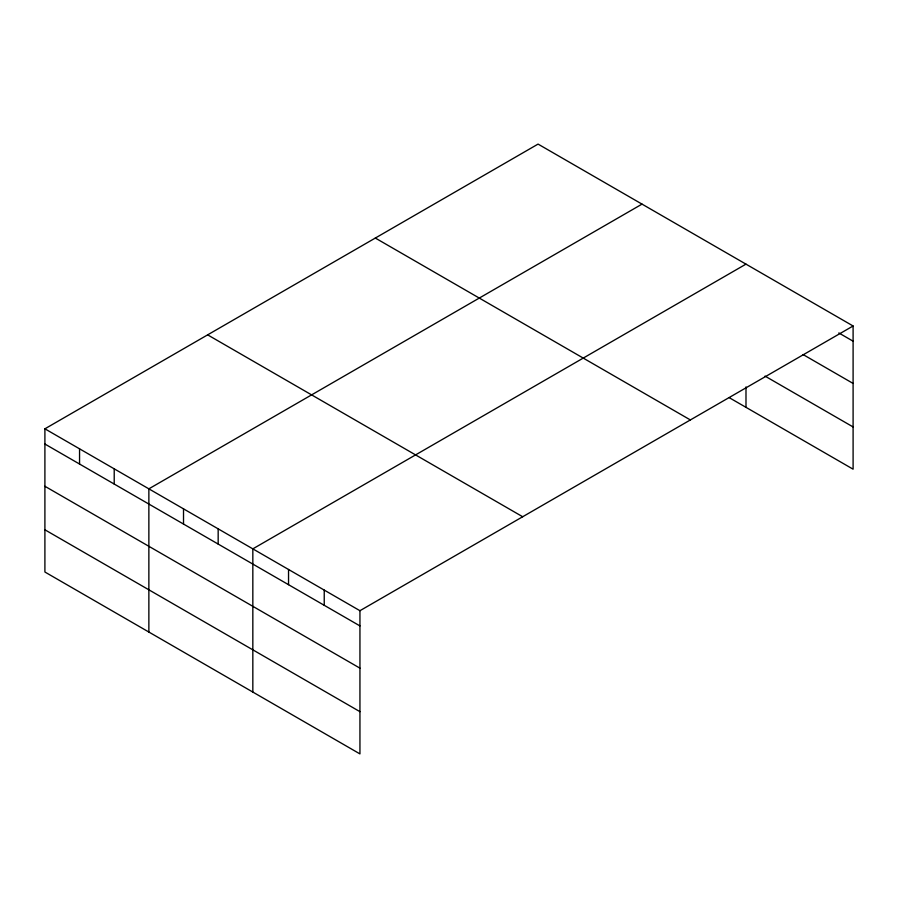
<?xml version="1.0" encoding="UTF-8"?>
<svg xmlns="http://www.w3.org/2000/svg" width="898" height="898" viewBox="0 0 898 898"><rect width="100%" height="100%" fill="white"/><g stroke="black" fill="none" stroke-linecap="round" stroke-linejoin="round"><path stroke-width="1.35" d="M44.9 428.817L359.941 610.707L359.941 753.905L44.9 572.015L44.9 428.817L538.059 144.095L853.1 325.985L853.1 469.183L729.255 397.679M642.025 204.115L148.866 488.838L148.866 632.035M745.98 264.135L252.832 548.858L252.832 692.066M359.941 610.707L853.1 325.985M838.822 332.945L853.1 341.195M803.115 354.575L853.1 383.435M765.029 376.105L853.1 426.943M375.319 238.049L690.36 419.938M207.64 334.853L522.681 516.743M44.9 444.027L359.941 625.917M44.9 486.267L359.941 668.157M44.9 529.786L359.941 711.665M745.991 386.903L745.991 407.344M324.234 590.087L324.234 605.308M288.539 569.478L288.539 584.688M218.169 528.855L218.169 544.065M183.518 508.852L183.518 524.062M114.214 468.835L114.214 484.044M79.552 448.82L79.552 464.041"/></g></svg>
